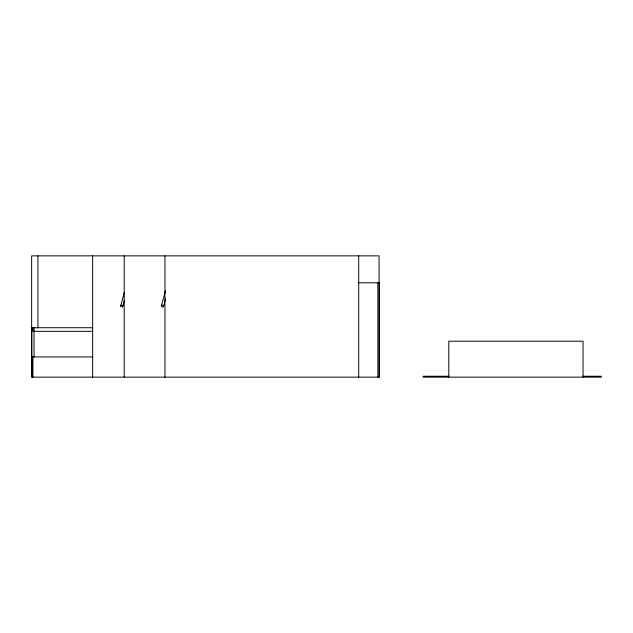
<?xml version="1.0" encoding="UTF-8"?>
<svg xmlns="http://www.w3.org/2000/svg" width="633" height="633" viewBox="0 0 633 633"><rect width="100%" height="100%" fill="white"/><g stroke="black" fill="none" stroke-linecap="round" stroke-linejoin="round"><path stroke-width="0.95" d="M124.345 292.327L120.555 306.475L122.636 307.029L124.408 300.43M165.537 290.436L161.241 306.475L163.33 307.029L165.601 298.539M358.705 282.809L379.42 282.809L379.42 377.141L31.65 377.141L31.65 255.859L379.088 255.859L379.088 377.141M92.893 327.728L31.785 327.728L31.785 356.925L92.893 356.925M92.893 331.32L32.908 331.32L32.908 327.728M448.757 376.239L423.168 376.239L423.168 377.141L601.35 377.141L601.35 376.239L582.645 376.239M161.589 305.169L163.678 305.731M120.903 305.169L122.984 305.731M583.04 377.141L583.04 341.203L448.805 341.203L448.805 377.141M377.869 282.809L377.869 377.141M358.705 255.859L358.705 377.141M164.96 255.859L164.96 377.141M124.195 255.859L124.195 377.141M92.647 255.859L92.647 377.141M37.933 255.859L37.933 327.839M34.032 327.728L34.032 356.925M32.908 356.925L32.908 377.141M32.054 356.925L32.054 377.141"/></g></svg>
